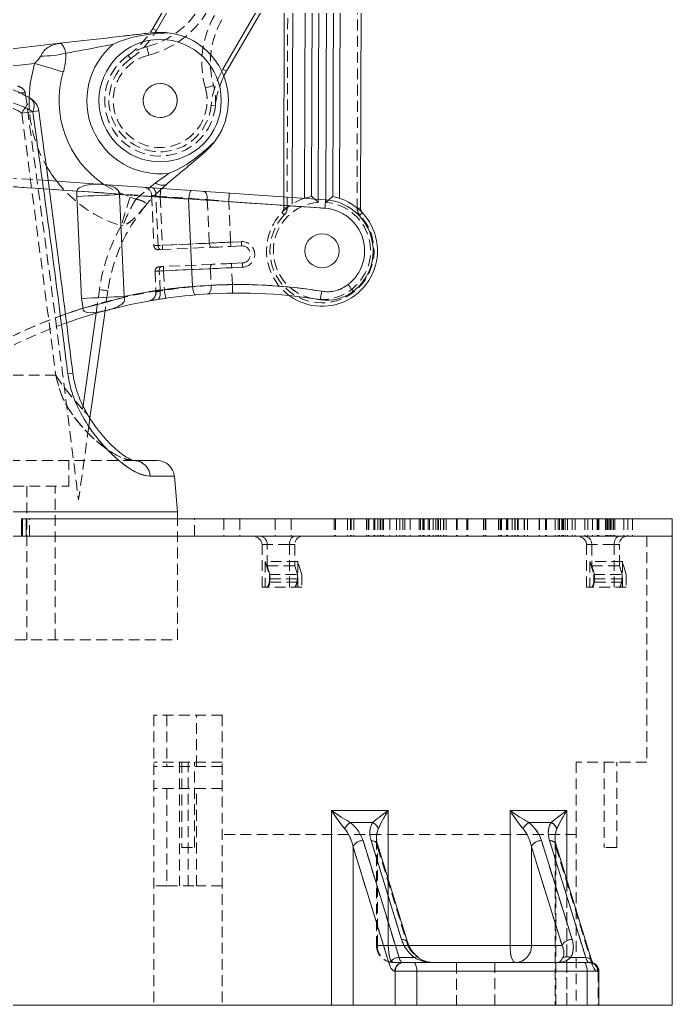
# Model space of a CAD drawing. Header units: millimetres. Extents: x 0 to 1189, y 0 to 841.
# Drawn here: x 657.6 to 734.1, y 312.4 to 427.9 of the extents above; entities that cross this region are included whole.
import ezdxf

# ---------------------------------------------------------------- set-up
doc = ezdxf.new("R2010")
doc.units = ezdxf.units.MM
doc.linetypes.add('HIDDEN', pattern=[1.905, 1.27, -0.635])

msp = doc.modelspace()

# ---------------------------------------------------------------- linework, layer by layer
at = {"color": 7, "linetype": 'Continuous', "lineweight": 15}
for p, q in [((688.6, 407.12), (688.94, 530.79)), ((697.94, 530.77), (697.6, 405.81)), ((691.05, 406.97), (691.38, 529.64)), ((695.48, 529.63), (695.15, 406.96)), ((691.85, 407.18), (692.14, 512.54)), ((694.64, 512.53), (694.35, 407.18)), ((673.24, 426.87), (682.84, 443.39)), ((683.27, 443.14), (673.67, 426.61)), ((681.46, 422.09), (688.68, 434.52)), ((688.67, 433.52), (681.89, 421.84)), ((673.05, 426.55), (673.24, 426.87)), ((673.67, 426.61), (673.24, 426.87)), ((646.08, 423.27), (662.34, 425.12)), ((681.33, 421.87), (681.46, 422.09)), ((681.89, 421.84), (681.46, 422.09)), ((660.97, 409.03), (667.35, 408.59)), ((673.57, 408.78), (675.13, 409.88)), ((667.35, 408.59), (677.79, 407.87)), ((674.93, 408.66), (674.34, 408.11)), ((677.79, 407.87), (693.5, 406.79)), ((664.9, 395.22), (664.35, 407.17)), ((669.35, 407.4), (669.89, 395.45)), ((677.45, 406.84), (669.35, 407.4)), ((677.45, 406.84), (677.92, 396.63)), ((693.43, 405.79), (677.46, 406.89)), ((691.05, 406.97), (691.85, 407.18)), ((677.92, 396.63), (677.92, 396.61)), ((665.07, 394.07), (664.9, 395.22)), ((667.65, 393.78), (665.88, 381.18)), ((671.08, 376.22), (673.78, 376.22)), ((676.14, 370.22), (675.78, 374.39)), ((647.94, 370.22), (676.14, 370.22)), ((676.14, 369.38), (676.14, 370.22)), ((657.86, 369.38), (657.86, 367.38)), ((657.86, 369.38), (657.96, 369.38)), ((657.96, 369.38), (657.96, 367.38)), ((658.4, 369.38), (657.96, 369.38)), ((658.4, 367.38), (658.4, 369.38)), ((658.4, 369.38), (734.14, 369.38)), ((734.14, 369.38), (734.14, 367.38)), ((734.14, 367.38), (649.74, 367.38)), ((658.4, 367.38), (734.14, 367.38)), ((734.14, 367.38), (734.14, 312.38)), ((694.2, 335.21), (700.85, 335.21)), ((694.2, 312.38), (694.2, 335.21)), ((715.12, 335.21), (721.78, 335.21)), ((715.12, 319.38), (715.12, 335.21)), ((699.02, 333.8), (696.4, 333.8)), ((719.94, 333.8), (717.32, 333.8)), ((697.89, 331.68), (702.12, 317.97)), ((702.42, 320.09), (698.84, 331.68)), ((718.81, 331.68), (722.39, 320.09)), ((724, 317.97), (719.76, 331.68)), ((696.72, 330.97), (696.72, 312.38)), ((700.95, 317.26), (696.72, 330.97)), ((703.16, 319.68), (699.58, 331.26)), ((699.58, 331.26), (699.58, 331.25)), ((721.22, 319.38), (717.64, 330.97)), ((717.64, 330.97), (717.64, 319.38)), ((724.73, 317.56), (720.5, 331.26)), ((715.12, 319.38), (717.64, 319.38)), ((717.64, 319.38), (721.22, 319.38)), ((702.12, 317.97), (703.91, 317.97)), ((722.21, 317.97), (724, 317.97)), ((702.56, 317.38), (702.61, 317.38)), ((702.61, 317.38), (703.87, 317.38)), ((703.87, 317.38), (723.85, 317.38)), ((723.85, 317.38), (724.54, 317.38)), ((701.66, 316.38), (701.61, 316.38)), ((704.18, 316.38), (701.66, 316.38)), ((701.66, 312.38), (701.66, 316.38)), ((704.18, 316.38), (704.18, 312.38)), ((724.15, 316.38), (704.18, 316.38)), ((724.15, 312.38), (724.15, 316.38)), ((725.54, 312.38), (725.54, 316.38)), ((694.2, 312.38), (649.74, 312.38)), ((696.72, 312.38), (694.2, 312.38)), ((701.66, 312.38), (696.72, 312.38)), ((704.18, 312.38), (701.66, 312.38)), ((724.15, 312.38), (704.18, 312.38)), ((725.54, 312.38), (724.15, 312.38)), ((734.14, 312.38), (725.54, 312.38))]:
    msp.add_line(p, q, dxfattribs=at)
at = {"color": 7, "linetype": 'HIDDEN', "lineweight": 0}
for p, q in [((689, 405.83), (689.34, 530.79)), ((697.54, 530.77), (697.2, 405.81)), ((670.65, 423.31), (670.36, 423.72)), ((647.97, 419.31), (658.3, 419.31)), ((680.08, 417.83), (680.58, 417.78)), ((657.9, 416.95), (661.89, 386.22)), ((637, 410.69), (660.97, 409.03)), ((645.5, 409.1), (693.43, 405.79)), ((661.1, 408.02), (646.64, 409.02)), ((671.26, 406.85), (672.89, 408.21)), ((670.59, 407.11), (671.26, 406.85)), ((673.11, 407.31), (673.38, 401.41)), ((673.61, 407.22), (679.64, 406.8)), ((673.87, 401.43), (673.61, 407.22)), ((674.12, 407.12), (674.37, 401.45)), ((693.43, 405.79), (674.12, 407.12)), ((679.64, 406.8), (679.87, 401.7)), ((688.6, 405.83), (688.6, 407.12)), ((689.6, 407.06), (689.6, 406.29)), ((692.65, 406.84), (692.65, 406.48)), ((693.55, 406.48), (693.55, 406.78)), ((682.15, 406.57), (693.43, 405.79)), ((682.37, 401.82), (682.15, 406.57)), ((689, 405.83), (688.6, 405.83)), ((697.6, 405.81), (697.2, 405.81)), ((688.67, 405.01), (688.38, 405.28)), ((697.81, 405.26), (697.52, 404.98)), ((669.76, 403.8), (669.54, 403.73)), ((679.87, 401.7), (673.87, 401.43)), ((674.15, 400.94), (680.14, 401.22)), ((674.37, 401.45), (683.63, 401.87)), ((683.63, 401.87), (682.37, 401.82)), ((682.39, 401.32), (683.66, 401.37)), ((674.01, 398.43), (680, 398.71)), ((680.23, 399.22), (674.24, 398.95)), ((683.77, 398.88), (674.51, 398.46)), ((680, 398.71), (680.09, 396.76)), ((683.75, 399.38), (682.48, 399.32)), ((682.5, 398.82), (683.77, 398.88)), ((682.59, 396.85), (682.5, 398.82)), ((673.51, 398.41), (673.62, 395.96)), ((674.12, 396.1), (674.01, 398.43)), ((674.51, 398.46), (674.61, 396.23)), ((666.6, 393.49), (666.99, 396.26)), ((667.98, 396.12), (667.65, 393.78)), ((672.84, 394.93), (672.82, 394.93)), ((661.89, 386.22), (646.64, 386.22)), ((665.02, 382.23), (665.07, 382.62)), ((665.88, 381.18), (665.86, 381)), ((601.2, 376.22), (671.08, 376.22)), ((663.39, 373.22), (663.39, 376.22)), ((671.06, 376.22), (671.06, 376.22)), ((671.06, 376.22), (671.07, 376.22)), ((672.93, 374.39), (675.78, 374.39)), ((656.89, 373.22), (663.39, 373.22)), ((658.49, 373.22), (658.49, 355.22)), ((661.79, 355.22), (661.79, 373.22)), ((657.96, 367.38), (657.96, 369.38)), ((658.79, 367.38), (658.79, 369.38)), ((676.14, 355.22), (676.14, 369.38)), ((678.14, 367.38), (678.14, 369.38)), ((681.58, 369.38), (681.58, 367.38)), ((683.47, 369.38), (683.47, 367.38)), ((687.58, 369.38), (687.58, 367.38)), ((689.47, 369.38), (689.47, 367.38)), ((694.52, 369.38), (694.52, 367.38)), ((694.67, 369.38), (694.67, 367.38)), ((696.07, 369.38), (696.07, 367.38)), ((696.44, 369.38), (696.44, 367.38)), ((696.49, 369.38), (696.49, 367.38)), ((696.51, 369.38), (696.51, 367.38)), ((696.8, 369.38), (696.8, 367.38)), ((698.28, 369.38), (698.28, 367.38)), ((698.3, 369.38), (698.3, 367.38)), ((698.49, 369.38), (698.49, 367.38)), ((698.57, 369.38), (698.57, 367.38)), ((699.16, 369.38), (699.16, 367.38)), ((699.26, 369.38), (699.26, 367.38)), ((699.63, 369.38), (699.63, 367.38)), ((699.9, 369.38), (699.9, 367.38)), ((699.98, 369.38), (699.98, 367.38)), ((700.22, 369.38), (700.22, 367.38)), ((700.3, 369.38), (700.3, 367.38)), ((701.05, 369.38), (701.05, 367.38)), ((701.83, 369.38), (701.83, 367.38)), ((702.2, 369.38), (702.2, 367.38)), ((702.56, 369.38), (702.56, 367.38)), ((702.78, 369.38), (702.78, 367.38)), ((703.41, 369.38), (703.41, 367.38)), ((704.49, 369.38), (704.49, 367.38)), ((704.62, 369.38), (704.62, 367.38)), ((704.91, 369.38), (704.91, 367.38)), ((704.95, 369.38), (704.95, 367.38)), ((704.96, 369.38), (704.96, 367.38)), ((705.04, 369.38), (705.04, 367.38)), ((705.54, 369.38), (705.54, 367.38)), ((705.68, 369.38), (705.68, 367.38)), ((706.13, 369.38), (706.13, 367.38)), ((706.42, 369.38), (706.42, 367.38)), ((706.66, 369.38), (706.66, 367.38)), ((706.72, 369.38), (706.72, 367.38)), ((706.97, 369.38), (706.97, 367.38)), ((707.31, 369.38), (707.31, 367.38)), ((707.35, 369.38), (707.35, 367.38)), ((707.62, 369.38), (707.62, 367.38)), ((707.62, 369.38), (707.62, 367.38)), ((708.85, 369.38), (708.85, 367.38)), ((708.93, 369.38), (708.93, 367.38)), ((708.94, 369.38), (708.94, 367.38)), ((710.07, 369.38), (710.07, 367.38)), ((710.1, 369.38), (710.1, 367.38)), ((710.19, 369.38), (710.19, 367.38)), ((712.03, 369.38), (712.03, 367.38)), ((712.21, 369.38), (712.21, 367.38)), ((712.3, 369.38), (712.3, 367.38)), ((713.77, 369.38), (713.77, 367.38)), ((713.96, 369.38), (713.96, 367.38)), ((714, 369.38), (714, 367.38)), ((714.12, 369.38), (714.12, 367.38)), ((714.69, 369.38), (714.69, 367.38)), ((714.75, 369.38), (714.75, 367.38)), ((714.85, 369.38), (714.85, 367.38)), ((715.36, 369.38), (715.36, 367.38)), ((715.38, 369.38), (715.38, 367.38)), ((715.7, 369.38), (715.7, 367.38)), ((715.71, 369.38), (715.71, 367.38)), ((716, 369.38), (716, 367.38)), ((716.07, 369.38), (716.07, 367.38)), ((716.76, 369.38), (716.76, 367.38)), ((716.8, 369.38), (716.8, 367.38)), ((717.16, 369.38), (717.16, 367.38)), ((717.17, 369.38), (717.17, 367.38)), ((718.55, 369.38), (718.55, 367.38)), ((718.59, 369.38), (718.59, 367.38)), ((719.28, 369.38), (719.28, 367.38)), ((719.39, 369.38), (719.39, 367.38)), ((720.41, 369.38), (720.41, 367.38)), ((720.75, 369.38), (720.75, 367.38)), ((720.94, 369.38), (720.94, 367.38)), ((721.21, 369.38), (721.21, 367.38)), ((721.3, 369.38), (721.3, 367.38)), ((721.4, 369.38), (721.4, 367.38)), ((721.6, 369.38), (721.6, 367.38)), ((721.86, 369.38), (721.86, 367.38)), ((722.42, 369.38), (722.42, 367.38)), ((722.77, 369.38), (722.77, 367.38)), ((723.88, 369.38), (723.88, 367.38)), ((724.24, 369.38), (724.24, 367.38)), ((724.8, 369.38), (724.8, 367.38)), ((725.35, 369.38), (725.35, 367.38)), ((725.44, 369.38), (725.44, 367.38)), ((725.46, 369.38), (725.46, 367.38)), ((725.53, 369.38), (725.53, 367.38)), ((726.33, 369.38), (726.33, 367.38)), ((726.45, 369.38), (726.45, 367.38)), ((726.55, 369.38), (726.55, 367.38)), ((726.72, 369.38), (726.72, 367.38)), ((726.75, 369.38), (726.75, 367.38)), ((726.91, 369.38), (726.91, 367.38)), ((727.04, 369.38), (727.04, 367.38)), ((727.04, 369.38), (727.04, 367.38)), ((727.27, 369.38), (727.27, 367.38)), ((727.27, 369.38), (727.27, 367.38)), ((727.39, 369.38), (727.39, 367.38)), ((728.45, 369.38), (728.45, 367.38)), ((728.93, 369.38), (728.93, 367.38)), ((729.48, 369.38), (729.48, 367.38)), ((731.14, 367.38), (731.14, 340.88)), ((686.05, 361.38), (686.05, 366.38)), ((686.67, 366.38), (686.05, 366.38)), ((686.05, 366.38), (689.28, 366.38)), ((686.67, 363.88), (686.67, 366.38)), ((689.28, 366.38), (689.9, 366.38)), ((689.28, 361.38), (689.28, 366.38)), ((689.9, 366.38), (689.9, 363.88)), ((724.09, 361.38), (724.09, 366.38)), ((724.71, 366.38), (724.09, 366.38)), ((724.09, 366.38), (727.32, 366.38)), ((724.71, 366.38), (724.71, 363.88)), ((727.32, 366.38), (727.94, 366.38)), ((727.32, 361.38), (727.32, 366.38)), ((727.94, 363.88), (727.94, 366.38)), ((686.44, 364.38), (686.44, 361.38)), ((686.44, 364.38), (686.91, 362.88)), ((690.25, 364.38), (686.44, 364.38)), ((686.67, 363.88), (686.97, 362.88)), ((686.67, 363.88), (689.9, 363.88)), ((689.9, 363.88), (690.21, 362.88)), ((690.71, 362.88), (690.25, 364.38)), ((690.25, 364.38), (690.25, 361.38)), ((724.48, 364.38), (724.48, 361.38)), ((724.48, 364.38), (724.95, 362.88)), ((728.29, 364.38), (724.48, 364.38)), ((724.71, 363.88), (725.02, 362.88)), ((724.71, 363.88), (727.94, 363.88)), ((728.25, 362.88), (727.94, 363.88)), ((728.75, 362.88), (728.29, 364.38)), ((728.29, 364.38), (728.29, 361.38)), ((686.91, 362.88), (686.91, 361.38)), ((686.91, 362.88), (690.71, 362.88)), ((686.97, 361.96), (686.97, 362.88)), ((690.21, 362.88), (690.21, 361.96)), ((690.71, 362.88), (690.71, 361.38)), ((724.95, 362.88), (724.95, 361.38)), ((724.95, 362.88), (728.75, 362.88)), ((725.02, 361.96), (725.02, 362.88)), ((728.25, 362.88), (728.25, 361.96)), ((728.75, 362.88), (728.75, 361.38)), ((686.67, 361.38), (686.97, 361.96)), ((686.8, 361.38), (686.97, 362.38)), ((686.97, 362.38), (690.21, 362.38)), ((690.21, 361.96), (686.97, 361.96)), ((690.21, 361.96), (689.9, 361.38)), ((690.03, 361.38), (690.21, 362.38)), ((725.02, 361.96), (724.71, 361.38)), ((725.02, 362.38), (724.84, 361.38)), ((725.02, 362.38), (728.25, 362.38)), ((728.25, 361.96), (725.02, 361.96)), ((728.25, 361.96), (727.94, 361.38)), ((728.07, 361.38), (728.25, 362.38)), ((686.05, 361.38), (686.44, 361.38)), ((686.91, 361.38), (686.44, 361.38)), ((690.71, 361.38), (686.91, 361.38)), ((724.48, 361.38), (724.09, 361.38)), ((724.95, 361.38), (724.48, 361.38)), ((728.75, 361.38), (724.95, 361.38)), ((636.14, 355.22), (676.14, 355.22)), ((673.39, 346.38), (673.39, 312.38)), ((681.39, 346.38), (673.39, 346.38)), ((674.89, 346.38), (674.89, 340.38)), ((678.39, 340.38), (678.39, 346.38)), ((681.39, 346.38), (681.39, 312.38)), ((681.39, 340.88), (673.39, 340.88)), ((676.39, 340.88), (676.39, 326.38)), ((676.64, 340.88), (676.64, 330.88)), ((677.39, 326.38), (677.39, 340.88)), ((678.14, 330.88), (678.14, 340.88)), ((722.89, 340.88), (722.89, 312.38)), ((731.14, 340.88), (722.89, 340.88)), ((726.14, 340.88), (726.14, 330.88)), ((727.64, 330.88), (727.64, 340.88)), ((681.39, 340.38), (673.39, 340.38)), ((681.39, 337.78), (673.39, 337.78)), ((674.89, 337.78), (674.89, 326.38)), ((678.39, 326.38), (678.39, 337.78)), ((700.85, 335.21), (694.2, 335.21)), ((694.2, 335.21), (694.2, 312.38)), ((700.85, 319.38), (700.85, 335.21)), ((721.78, 335.21), (715.12, 335.21)), ((715.12, 335.21), (715.12, 319.38)), ((721.78, 312.38), (721.78, 335.21)), ((696.4, 333.8), (699.02, 333.8)), ((717.32, 333.8), (719.94, 333.8)), ((722.89, 332.38), (681.39, 332.38)), ((702.12, 317.97), (697.89, 331.68)), ((698.84, 331.68), (702.42, 320.09)), ((699.47, 331.9), (699.47, 319.38)), ((722.39, 320.09), (718.81, 331.68)), ((719.76, 331.68), (724, 317.97)), ((720.4, 331.9), (720.4, 312.38)), ((676.64, 330.88), (678.14, 330.88)), ((696.72, 312.38), (696.72, 330.97)), ((696.72, 330.97), (700.95, 317.26)), ((699.57, 330.97), (703.15, 319.38)), ((699.57, 319.38), (699.57, 330.97)), ((717.64, 319.38), (717.64, 330.97)), ((717.64, 330.97), (721.22, 319.38)), ((720.49, 330.97), (724.73, 317.26)), ((720.49, 312.38), (720.49, 330.97)), ((720.5, 331.26), (720.5, 331.25)), ((727.64, 330.88), (726.14, 330.88)), ((700.85, 327.12), (700.85, 319.38)), ((721.78, 327.12), (721.78, 312.38)), ((674.89, 326.38), (673.39, 326.38)), ((674.89, 326.38), (678.39, 326.38)), ((681.39, 326.38), (678.39, 326.38)), ((700.85, 319.38), (699.47, 319.38)), ((700.85, 319.38), (699.48, 319.38)), ((703.15, 319.38), (699.57, 319.38)), ((715.12, 319.38), (700.85, 319.38)), ((700.85, 319.38), (703.29, 319.38)), ((717.64, 319.38), (715.12, 319.38)), ((721.22, 319.38), (717.64, 319.38)), ((703.91, 317.97), (702.12, 317.97)), ((724, 317.97), (722.21, 317.97)), ((701.47, 317.38), (702.56, 317.38)), ((708.83, 317.38), (708.83, 312.38)), ((713.33, 312.38), (713.33, 317.38)), ((701.61, 316.38), (701.66, 316.38)), ((701.66, 316.38), (704.18, 316.38)), ((701.66, 316.38), (701.66, 312.38)), ((704.18, 316.38), (724.15, 316.38)), ((704.18, 312.38), (704.18, 316.38)), ((724.15, 316.38), (725.53, 316.38)), ((724.15, 316.38), (724.15, 312.38)), ((725.39, 316.38), (725.44, 316.38)), ((725.44, 316.38), (725.44, 312.38)), ((725.44, 316.38), (725.54, 316.38))]:
    msp.add_line(p, q, dxfattribs=at)
at = {"color": 8, "linetype": 'Continuous', "lineweight": 15}
for p, q in [((689.94, 530.33), (689.6, 407.06)), ((692.94, 512.54), (692.65, 406.84)), ((693.55, 406.78), (693.84, 512.53)), ((659.37, 422.77), (646.51, 421.3)), ((664.36, 407.8), (661.1, 408.02)), ((672.89, 408.21), (673.57, 408.78)), ((691.88, 395.23), (692.59, 395.12)), ((665.07, 382.62), (666.6, 393.49)), ((675.78, 374.39), (672.93, 374.39)), ((700.85, 335.21), (700.85, 327.12)), ((721.78, 335.21), (721.78, 327.12)), ((703.29, 319.38), (715.12, 319.38)), ((725.54, 316.38), (724.15, 316.38))]:
    msp.add_line(p, q, dxfattribs=at)
at = {"color": 7, "linetype": 'HIDDEN', "lineweight": 0, "flags": 128}
for points in [[(672.78, 423.75), (672.73, 423.94), (672.69, 424.12), (672.64, 424.29), (672.61, 424.43), (672.58, 424.55), (672.55, 424.64), (672.54, 424.7), (672.54, 424.72)], [(679.41, 419.9), (679.6, 419.95), (679.78, 420), (679.94, 420.05), (680.09, 420.09), (680.21, 420.12), (680.3, 420.14), (680.35, 420.16), (680.37, 420.17)], [(657.9, 416.95), (658.11, 417.28), (658.32, 417.59), (658.5, 417.88), (658.67, 418.14), (658.8, 418.35), (658.9, 418.5), (658.96, 418.6), (658.98, 418.63)], [(657.9, 416.95), (658.5, 417.03), (659.04, 417.1), (659.47, 417.16), (659.76, 417.2), (659.88, 417.22), (659.88, 417.22)], [(667.52, 408.58), (668.7, 407.88), (670.59, 407.11)], [(673.61, 407.22), (673.61, 407.4), (673.59, 407.58), (673.56, 407.75), (673.5, 407.89), (673.44, 408.02), (673.36, 408.11), (673.27, 408.17), (673.18, 408.19)], [(674.19, 408.12), (674.19, 408.1), (674.18, 408.05), (674.17, 407.95), (674.17, 407.83), (674.16, 407.68), (674.14, 407.51), (674.13, 407.32), (674.12, 407.12)], [(679.64, 406.8), (679.64, 406.99), (679.62, 407.17), (679.58, 407.33), (679.53, 407.48), (679.46, 407.6), (679.39, 407.69), (679.3, 407.75), (679.21, 407.77)], [(670.59, 407.11), (670.49, 406.76), (670.37, 406.39), (670.24, 405.98), (670.11, 405.56), (669.97, 405.12), (669.83, 404.67), (669.69, 404.2), (669.54, 403.73)], [(674.12, 407.12), (673.94, 407.16), (673.77, 407.19), (673.61, 407.22), (673.47, 407.24), (673.34, 407.26), (673.24, 407.28), (673.17, 407.3), (673.12, 407.3), (673.11, 407.31), (673.12, 407.3), (673.17, 407.3), (673.24, 407.28), (673.34, 407.26), (673.47, 407.24), (673.61, 407.22)], [(679.64, 406.8), (680.43, 406.73), (681.28, 406.65), (682.15, 406.57)], [(682.15, 406.57), (682.16, 406.76), (682.18, 406.95), (682.19, 407.12), (682.2, 407.27), (682.21, 407.4), (682.21, 407.49), (682.22, 407.55), (682.22, 407.57)], [(693.43, 405.79), (693.44, 405.98), (693.45, 406.17), (693.47, 406.34), (693.48, 406.49), (693.49, 406.62), (693.49, 406.71), (693.5, 406.77), (693.5, 406.79)], [(693.5, 406.79), (693.5, 406.77), (693.49, 406.71), (693.49, 406.62), (693.48, 406.49), (693.47, 406.34), (693.45, 406.17), (693.44, 405.98), (693.43, 405.79)], [(693.5, 406.79), (693.5, 406.77), (693.49, 406.71), (693.49, 406.62), (693.48, 406.49), (693.47, 406.34), (693.45, 406.17), (693.44, 405.98), (693.43, 405.79)], [(688.97, 405.83), (688.89, 405.83), (688.81, 405.83), (688.75, 405.83), (688.69, 405.83), (688.65, 405.83), (688.62, 405.83), (688.6, 405.83), (688.6, 405.83)], [(673.87, 401.43), (673.62, 401.42), (673.45, 401.41), (673.38, 401.41), (673.41, 401.41), (673.54, 401.42), (673.77, 401.43), (674.05, 401.44), (674.37, 401.45)], [(674.15, 400.94), (674.1, 400.95), (674.05, 400.98), (674, 401.02), (673.96, 401.08), (673.93, 401.16), (673.9, 401.24), (673.88, 401.33), (673.87, 401.43)], [(673.9, 400.93), (673.9, 400.93), (673.94, 400.93), (674.02, 400.94), (674.15, 400.94)], [(674.4, 400.95), (674.4, 400.96), (674.4, 400.99), (674.39, 401.04), (674.39, 401.1), (674.39, 401.18), (674.38, 401.26), (674.38, 401.36), (674.37, 401.45)], [(682.37, 401.82), (682.04, 401.8), (681.71, 401.79), (681.39, 401.77), (681.07, 401.76), (680.76, 401.74), (680.45, 401.73), (680.16, 401.72), (679.87, 401.7)], [(680.14, 401.22), (680.09, 401.22), (680.04, 401.25), (680, 401.29), (679.96, 401.35), (679.92, 401.43), (679.9, 401.51), (679.88, 401.61), (679.87, 401.7)], [(680.14, 401.22), (680.4, 401.23), (680.67, 401.24), (680.94, 401.25), (681.23, 401.26), (681.51, 401.28), (681.8, 401.29), (682.09, 401.3), (682.39, 401.32)], [(682.39, 401.32), (682.39, 401.33), (682.39, 401.36), (682.39, 401.4), (682.38, 401.46), (682.38, 401.54), (682.37, 401.63), (682.37, 401.72), (682.37, 401.82)], [(683.66, 401.37), (683.66, 401.38), (683.65, 401.41), (683.65, 401.46), (683.65, 401.52), (683.65, 401.6), (683.64, 401.68), (683.64, 401.78), (683.63, 401.87)], [(683.66, 401.37), (683.66, 401.38), (683.65, 401.41), (683.65, 401.46), (683.65, 401.52), (683.65, 401.6), (683.64, 401.68), (683.64, 401.78), (683.63, 401.87)], [(674.24, 398.95), (674.11, 398.94), (674.03, 398.94), (673.99, 398.93), (673.99, 398.93)], [(674.01, 398.43), (674.01, 398.53), (674.02, 398.63), (674.04, 398.71), (674.07, 398.79), (674.1, 398.86), (674.14, 398.9), (674.19, 398.93), (674.24, 398.95)], [(674.51, 398.46), (674.51, 398.55), (674.5, 398.65), (674.5, 398.73), (674.49, 398.81), (674.49, 398.87), (674.49, 398.92), (674.49, 398.95), (674.49, 398.96)], [(680, 398.71), (680.01, 398.8), (680.01, 398.9), (680.03, 398.99), (680.06, 399.06), (680.1, 399.13), (680.14, 399.17), (680.18, 399.21), (680.23, 399.22)], [(680, 398.71), (680.29, 398.72), (680.59, 398.73), (680.9, 398.75), (681.21, 398.76), (681.53, 398.78), (681.85, 398.79), (682.18, 398.8), (682.5, 398.82)], [(682.48, 399.32), (682.19, 399.31), (681.89, 399.29), (681.6, 399.28), (681.32, 399.27), (681.03, 399.25), (680.76, 399.24), (680.49, 399.23), (680.23, 399.22)], [(682.5, 398.82), (682.5, 398.92), (682.49, 399.01), (682.49, 399.1), (682.49, 399.17), (682.48, 399.23), (682.48, 399.28), (682.48, 399.31), (682.48, 399.32)], [(683.77, 398.88), (683.76, 398.97), (683.76, 399.07), (683.76, 399.15), (683.75, 399.23), (683.75, 399.29), (683.75, 399.34), (683.75, 399.37), (683.75, 399.38)], [(683.77, 398.88), (683.76, 398.97), (683.76, 399.07), (683.76, 399.15), (683.75, 399.23), (683.75, 399.29), (683.75, 399.34), (683.75, 399.37), (683.75, 399.38)], [(674.51, 398.46), (674.19, 398.44), (673.9, 398.43), (673.68, 398.42), (673.55, 398.41), (673.51, 398.41), (673.59, 398.42), (673.76, 398.42), (674.01, 398.43)], [(667.98, 396.12), (667.96, 396.12), (667.91, 396.13), (667.82, 396.14), (667.69, 396.16), (667.54, 396.18), (667.37, 396.2), (667.19, 396.23), (666.99, 396.26)], [(674.75, 395.24), (674.75, 395.26), (674.74, 395.32), (674.73, 395.41), (674.71, 395.53), (674.69, 395.68), (674.67, 395.85), (674.64, 396.04), (674.61, 396.23)], [(679.65, 395.74), (679.75, 395.76), (679.84, 395.83), (679.92, 395.92), (679.99, 396.05), (680.04, 396.2), (680.08, 396.38), (680.09, 396.57), (680.09, 396.76)], [(682.59, 396.85), (682.59, 396.65), (682.6, 396.46), (682.6, 396.29), (682.6, 396.14), (682.6, 396.01), (682.6, 395.92), (682.6, 395.86), (682.6, 395.85)], [(696.14, 396.84), (696.26, 396.69), (696.37, 396.54), (696.48, 396.4), (696.57, 396.28), (696.65, 396.19), (696.7, 396.11), (696.74, 396.07), (696.75, 396.05)], [(696.75, 396.05), (696.74, 396.07), (696.7, 396.11), (696.65, 396.19), (696.57, 396.28), (696.48, 396.4), (696.37, 396.54), (696.26, 396.69), (696.14, 396.84)], [(696.75, 396.05), (696.74, 396.07), (696.7, 396.11), (696.65, 396.19), (696.57, 396.28), (696.48, 396.4), (696.37, 396.54), (696.26, 396.69), (696.14, 396.84)], [(673.78, 395.09), (673.86, 395.12), (673.95, 395.19), (674.01, 395.29), (674.07, 395.42), (674.11, 395.57), (674.13, 395.73), (674.13, 395.92), (674.12, 396.1)], [(693.05, 396.06), (693.02, 395.87), (692.99, 395.68), (692.96, 395.51), (692.94, 395.36), (692.92, 395.24), (692.91, 395.15), (692.9, 395.09), (692.89, 395.07)], [(692.89, 395.07), (692.9, 395.09), (692.91, 395.15), (692.92, 395.24), (692.94, 395.36), (692.96, 395.51), (692.99, 395.68), (693.02, 395.87), (693.05, 396.06)], [(692.89, 395.07), (692.9, 395.09), (692.91, 395.15), (692.92, 395.24), (692.94, 395.36), (692.96, 395.51), (692.99, 395.68), (693.02, 395.87), (693.05, 396.06)], [(665.75, 380.2), (665.16, 376), (664.54, 371.61)], [(699.57, 330.97), (699.6, 331.11), (699.58, 331.24), (699.53, 331.36), (699.45, 331.47), (699.33, 331.56), (699.19, 331.62), (699.02, 331.66), (698.84, 331.68)], [(703.15, 319.38), (703.18, 319.52), (703.16, 319.65), (703.11, 319.78), (703.03, 319.88), (702.91, 319.97), (702.77, 320.04), (702.6, 320.08), (702.42, 320.09)], [(700.85, 319.38), (700.87, 318.99), (700.9, 318.62), (700.96, 318.27), (701.04, 317.97), (701.13, 317.72), (701.24, 317.54), (701.35, 317.42), (701.47, 317.38)], [(701.47, 317.38), (701.35, 317.42), (701.24, 317.54), (701.13, 317.72), (701.04, 317.97), (700.96, 318.27), (700.9, 318.62), (700.87, 318.99), (700.85, 319.38)], [(715.74, 317.38), (715.62, 317.42), (715.5, 317.54), (715.4, 317.72), (715.3, 317.97), (715.22, 318.27), (715.17, 318.62), (715.13, 318.99), (715.12, 319.38)], [(702.56, 317.38), (702.5, 317.39), (702.44, 317.42), (702.38, 317.47), (702.32, 317.54), (702.27, 317.62), (702.22, 317.72), (702.17, 317.84), (702.12, 317.97)], [(704.36, 317.97), (704.34, 318.02), (704.31, 318.05), (704.26, 318.07), (704.21, 318.08), (704.14, 318.07), (704.07, 318.05), (703.99, 318.02), (703.91, 317.97)], [(724, 317.97), (724.18, 317.96), (724.34, 317.91), (724.49, 317.85), (724.61, 317.76), (724.69, 317.65), (724.74, 317.53), (724.75, 317.4), (724.73, 317.26)], [(724, 317.97), (724.04, 317.84), (724.09, 317.72), (724.14, 317.62), (724.2, 317.54), (724.25, 317.47), (724.31, 317.42), (724.37, 317.39), (724.43, 317.38)], [(700.95, 317.26), (701.02, 317.06), (701.09, 316.89), (701.17, 316.74), (701.25, 316.61), (701.34, 316.51), (701.43, 316.44), (701.52, 316.4), (701.61, 316.38)], [(703.87, 317.38), (703.93, 317.36), (703.99, 317.31), (704.04, 317.21), (704.09, 317.09), (704.13, 316.94), (704.16, 316.77), (704.18, 316.58), (704.18, 316.38)], [(723.85, 317.38), (723.91, 317.36), (723.96, 317.31), (724.02, 317.21), (724.06, 317.09), (724.1, 316.94), (724.13, 316.77), (724.15, 316.58), (724.15, 316.38)], [(724.73, 317.26), (724.8, 317.06), (724.87, 316.89), (724.95, 316.74), (725.03, 316.61), (725.12, 316.51), (725.2, 316.44), (725.29, 316.4), (725.39, 316.38)], [(725.39, 316.38), (725.29, 316.4), (725.2, 316.44), (725.12, 316.51), (725.03, 316.61), (724.95, 316.74), (724.87, 316.89), (724.8, 317.06), (724.73, 317.26)]]:
    msp.add_lwpolyline(points, dxfattribs=at)
at = {"color": 8, "linetype": 'Continuous', "lineweight": 15, "flags": 128}
for points in [[(658.74, 418.69), (658.87, 420.43), (659.37, 422.77)], [(659.88, 417.22), (659.82, 417.21), (659.58, 417.18), (659.18, 417.12)], [(662.97, 393.37), (663.98, 393.72), (665.07, 394.07)], [(663.29, 386.39), (663.64, 386.44), (663.84, 386.46), (663.88, 386.47)]]:
    msp.add_lwpolyline(points, dxfattribs=at)
at = {"color": 7, "linetype": 'Continuous', "lineweight": 15, "flags": 128}
for points in [[(662.76, 421.77), (662.41, 421.87), (662.04, 421.98), (661.63, 422.1), (661.21, 422.23), (660.76, 422.36), (660.31, 422.49), (659.84, 422.63), (659.37, 422.77)], [(681.89, 421.84), (681.63, 421.37), (681.58, 421.27)], [(669.33, 407.45), (668.75, 407.49), (668.16, 407.54), (667.55, 407.58), (666.93, 407.62), (666.3, 407.66), (665.66, 407.71), (665.01, 407.75), (664.36, 407.8)], [(669.35, 407.4), (668.77, 407.37), (668.18, 407.34), (667.57, 407.31), (666.94, 407.29), (666.3, 407.26), (665.66, 407.23), (665.01, 407.2), (664.35, 407.17)], [(693.5, 406.79), (693.5, 406.77), (693.49, 406.71), (693.49, 406.62), (693.48, 406.49), (693.47, 406.34), (693.45, 406.17), (693.44, 405.98), (693.43, 405.79)], [(696.75, 396.05), (696.74, 396.07), (696.7, 396.11), (696.65, 396.19), (696.57, 396.28), (696.48, 396.4), (696.37, 396.54), (696.26, 396.69), (696.14, 396.84)], [(669.89, 395.45), (669.31, 395.42), (668.72, 395.4), (668.11, 395.37), (667.48, 395.34), (666.84, 395.31), (666.2, 395.28), (665.55, 395.25), (664.9, 395.22)], [(669.86, 395.33), (669.3, 395.19), (668.73, 395.04), (668.15, 394.88), (667.55, 394.72), (666.94, 394.56), (666.32, 394.4), (665.7, 394.23), (665.07, 394.07)], [(692.89, 395.07), (692.9, 395.09), (692.91, 395.15), (692.92, 395.24), (692.94, 395.36), (692.96, 395.51), (692.99, 395.68), (693.02, 395.87), (693.05, 396.06)], [(715.12, 319.38), (715.13, 318.99), (715.17, 318.62), (715.22, 318.27), (715.3, 317.97), (715.4, 317.72), (715.5, 317.54), (715.62, 317.42), (715.74, 317.38)], [(702.12, 317.97), (702.17, 317.84), (702.22, 317.72), (702.27, 317.62), (702.32, 317.54), (702.38, 317.47), (702.44, 317.42), (702.5, 317.39), (702.56, 317.38)], [(703.91, 317.97), (703.99, 318.02), (704.07, 318.05), (704.14, 318.07), (704.21, 318.08), (704.26, 318.07), (704.31, 318.05), (704.34, 318.02), (704.36, 317.97)], [(724.43, 317.38), (724.37, 317.39), (724.31, 317.42), (724.25, 317.47), (724.2, 317.54), (724.14, 317.62), (724.09, 317.72), (724.04, 317.84), (724, 317.97)], [(701.61, 316.38), (701.52, 316.4), (701.43, 316.44), (701.34, 316.51), (701.25, 316.61), (701.17, 316.74), (701.09, 316.89), (701.02, 317.06), (700.95, 317.26)], [(704.18, 316.38), (704.18, 316.58), (704.16, 316.77), (704.13, 316.94), (704.09, 317.09), (704.04, 317.21), (703.99, 317.31), (703.93, 317.36), (703.87, 317.38)], [(724.15, 316.38), (724.15, 316.58), (724.13, 316.77), (724.1, 316.94), (724.06, 317.09), (724.02, 317.21), (723.96, 317.31), (723.91, 317.36), (723.85, 317.38)]]:
    msp.add_lwpolyline(points, dxfattribs=at)
at = {"color": 7, "linetype": 'Continuous', "lineweight": 15}
for centre, radius in [((674.11, 418.41), 7.17), ((674.11, 418.41), 2), ((693.08, 400.8), 2)]:
    msp.add_circle(centre, radius, dxfattribs=at)
at = {"color": 7, "linetype": 'HIDDEN', "lineweight": 0}
msp.add_circle((674.11, 418.41), 2, dxfattribs=at)
for centre, radius, start, end in [((670.11, 434.42), 10, 284.0307, 329.8463), ((670.11, 434.42), 11, 284.0307, 329.8463), ((690, 422.86), 11, 149.8463, 195.6619), ((690, 422.86), 10, 149.8463, 195.6619), ((664.59, 431.89), 10, 305.2264, 327.7494), ((664.59, 431.89), 10.5, 305.2264, 329.8463), ((674.11, 418.41), 6.5, 104.0307, 125.2264), ((674.11, 418.41), 6.5, 125.2264, 354.4663), ((674.11, 418.41), 6, 125.2264, 354.4663), ((674.11, 418.41), 5.5, 104.0307, 15.6619), ((690.54, 416.82), 10.5, 151.2745, 174.4663), ((690.54, 416.82), 10, 153.5481, 174.4663), ((674.11, 418.41), 6.5, 354.4663, 15.6619), ((653.58, 410.22), 8, 57.2619, 90), ((674.11, 418.41), 15.37, 178.9459, 207.8363), ((674.11, 418.41), 15.37, 217.9195, 252.7102), ((672.11, 407.26), 1, 2.572, 86.0464), ((693.1, 394.23), 25.23, 149.9748, 157.7075), ((693.08, 400.8), 6.5, 108.2284, 233.8612), ((687.79, 393.33), 20, 140.2406, 172), ((693.08, 400.8), 5.7, 94.3724, 257.7613), ((687.8, 405.83), 0.8, 316.3987, 359.8443), ((687.8, 405.83), 1.2, 316.3987, 359.8443), ((693.08, 400.8), 5.7, 265.0705, 85.3163), ((693.08, 400.8), 5, 307.6808, 86.0464), ((693.08, 400.8), 5, 307.6808, 86.0464), ((693.08, 400.8), 5, 307.6808, 86.0464), ((698.4, 405.81), 1.2, 179.8443, 223.29), ((693.08, 400.8), 6.1, 136.3987, 43.29), ((687.79, 393.33), 21, 150.3161, 172), ((673.87, 401.43), 0.5, 182.5944, 272.5944), ((683.7, 400.38), 1.5, 272.5944, 92.5944), ((683.7, 400.38), 1.5, 272.5944, 92.5944), ((683.7, 400.38), 1, 272.5944, 92.5944), ((674.01, 398.43), 0.5, 92.5944, 182.5944), ((683.28, 335.85), 61, 80.779, 115.9845), ((683.78, 335.87), 61, 93.4639, 99.1136), ((683.28, 335.85), 61, 80.779, 98.1691), ((683.28, 335.85), 61, 80.779, 90.6457), ((693.69, 400.01), 4, 260.779, 307.6808), ((693.69, 400.01), 4, 260.779, 307.6808), ((693.69, 400.01), 4, 260.779, 307.6808), ((683.28, 335.85), 61, 109.4435, 115.9845), ((683.28, 335.85), 60, 109.6579, 115.9845), ((671.02, 374.3), 1.92, 2.7096, 88.0319), ((685.69, 366.41), 0.976, 358.599, 88.5267), ((690.88, 366.41), 0.976, 91.4733, 181.401), ((723.73, 366.41), 0.976, 358.599, 88.5267), ((728.92, 366.41), 0.976, 91.4728, 181.4015), ((697.71, 331.87), 2.33, 124.3757, 148.4992), ((698.53, 332.66), 1.23, 20.2861, 66.8403), ((718.64, 331.87), 2.33, 124.3757, 148.4992), ((719.46, 332.66), 1.23, 20.2861, 66.8403), ((697.83, 330.45), 1.23, 87.3708, 154.9427), ((718.75, 330.45), 1.23, 87.3713, 154.9423), ((719.85, 330.96), 0.717, 24.7334, 96.8649), ((699.11, 331.12), 0.49, 341.5986, 15.0467), ((720.03, 331.12), 0.489, 341.5746, 16.7309), ((720.03, 331.12), 0.491, 341.6326, 15.0066), ((722.33, 318.86), 1.23, 87.3708, 154.9421), ((701.47, 319.38), 2, 180, 270), ((701.52, 319.34), 1.95, 178.5986, 268.5271), ((702.69, 319.54), 0.488, 341.5435, 17.3872), ((715.69, 319.34), 1.95, 271.473, 1.4008), ((702.07, 316.74), 1.23, 87.3708, 154.9427), ((721.77, 317.12), 0.956, 62.2308, 117.7692), ((702.59, 316.41), 0.976, 91.4733, 181.4001), ((702.64, 316.41), 0.976, 91.4733, 181.4001), ((724.41, 316.41), 0.976, 358.5981, 88.5276), ((724.46, 316.41), 0.976, 358.5981, 88.5276), ((724.27, 317.42), 0.488, 341.5519, 17.3963)]:
    msp.add_arc(centre, radius, start, end, dxfattribs=at)
at = {"color": 7, "linetype": 'Continuous', "lineweight": 15}
for centre, radius, start, end in [((674.11, 418.41), 8, 322.9679, 83.5321), ((660.4, 434.18), 10.55, 268.4373, 284.5627), ((674.11, 418.41), 8.59, 129.7134, 276.7866), ((657.9, 416.95), 2, 7.7625, 57.2619), ((658.05, 417.74), 1.29, 331.3747, 43.5205), ((674.34, 409.7), 1.21, 230.3306, 299.6136), ((693.08, 400.8), 6.5, 233.8612, 78.7568), ((693.08, 400.8), 6, 307.6808, 86.0464), ((693.08, 400.8), 5, 307.6808, 86.0464), ((698.4, 405.81), 0.8, 179.8443, 223.29), ((682.78, 335.83), 61, 94.5722, 102.1983), ((683.28, 335.85), 61, 80.779, 95.0418), ((693.69, 400.01), 4, 260.779, 307.6808), ((683.28, 335.85), 60, 94.7903, 104.6395), ((683.28, 335.85), 60, 80.779, 94.7903), ((693.69, 400.01), 5, 260.779, 307.6808), ((683.28, 335.85), 60, 104.6395, 109.6579), ((671.02, 374.3), 1.92, 2.7096, 88.0319), ((673.78, 374.22), 2, 5, 90), ((697.71, 331.87), 2.33, 124.3757, 148.4992), ((698.53, 332.66), 1.23, 20.2861, 66.8403), ((718.64, 331.87), 2.33, 124.3757, 148.4992), ((719.46, 332.66), 1.23, 20.2861, 66.8403), ((697.83, 330.45), 1.23, 87.3708, 154.9427), ((718.75, 330.45), 1.23, 87.3713, 154.9423), ((722.33, 318.86), 1.23, 87.3708, 154.9421), ((715.69, 319.34), 1.95, 271.473, 1.4008), ((702.07, 316.74), 1.23, 87.3708, 154.9427), ((721.77, 317.12), 0.956, 62.2308, 117.7692), ((702.59, 316.41), 0.976, 91.4733, 181.4001), ((702.64, 316.41), 0.976, 91.4733, 181.4001), ((724.54, 316.38), 1, 0, 90)]:
    msp.add_arc(centre, radius, start, end, dxfattribs=at)
at = {"color": 8, "linetype": 'Continuous', "lineweight": 15}
for centre, radius, start, end in [((674.11, 418.41), 11.84, 163.5241, 236.1439), ((674.11, 418.41), 15.37, 207.8363, 217.9195), ((698.92, 330.96), 0.717, 24.7334, 96.8649), ((719.85, 330.96), 0.717, 24.7334, 96.8649), ((702.5, 319.38), 0.719, 25.2734, 96.8122), ((724.08, 317.25), 0.719, 25.2836, 96.8116)]:
    msp.add_arc(centre, radius, start, end, dxfattribs=at)
at = {"color": 7, "linetype": 'Continuous', "lineweight": 15}
for centre, major_axis, ratio, start_param, end_param in [((686.42, 406.27), (22.06, -1.52), 0.497548, 3.141593, 3.198641), ((667.29, 407.6), (2.92, -0.2), 0.341207, 1.570796, 3.141593), ((667.29, 407.6), (2.04, -0.14), 0.489067, 0, 1.570796), ((677.72, 406.87), (0.069, 0.998), 0.266434, 0, 1.570796), ((686.42, 406.27), (17.09, -1.18), 0.058367, 3.141593, 3.198641), ((679.46, 406.75), (2.01, -0.14), 0.497548, 3.141593, 3.198641), ((694.82, 335.21), (-1.95, 2.99), 0.145649, 1.475879, 2.261277), ((694.82, 335.21), (2.91, -1.98), 0.099688, 4.566695, 5.352093), ((701.47, 335.21), (2.91, 1.98), 0.099688, 1.716491, 2.501889), ((701.47, 335.21), (1.95, 2.99), 0.145649, 1.665714, 2.451112), ((715.74, 335.21), (-1.95, 2.99), 0.145649, 1.475879, 2.261277), ((715.74, 335.21), (2.91, -1.98), 0.099688, 4.566695, 5.352093), ((722.4, 335.21), (2.91, 1.98), 0.099688, 1.716491, 2.501889), ((722.4, 335.21), (1.95, 2.99), 0.145649, 1.665714, 2.451112), ((694.82, 330.97), (-0.97, 2.94), 0.593637, 4.518737, 5.304136), ((695.03, 331.68), (-2.43, 2.43), 0.726543, 4.08407, 4.869469), ((701.69, 331.68), (-2.43, 2.43), 0.726543, 0.15708, 0.942478), ((715.74, 330.97), (-0.97, 2.94), 0.593637, 4.518737, 5.304136), ((715.96, 331.68), (-2.43, 2.43), 0.726543, 4.08407, 4.869469), ((722.61, 331.68), (-2.43, 2.43), 0.726543, 0.15708, 0.942478), ((705.27, 320.09), (-2.43, 2.43), 0.726543, 0.942478, 1.727876), ((719.54, 320.09), (-2.43, 2.43), 0.726543, 3.298672, 4.08407), ((719.32, 319.38), (1.86, -1.63), 0.622813, 0.169226, 0.954624), ((706.36, 319.38), (3.47, 0), 0.576169, 3.926991, 4.712389), ((706.36, 319.38), (2.83, 0), 0.706923, 3.926991, 4.712389), ((720.63, 319.38), (2.24, 0), 0.8948, 4.712389, 5.497787), ((720.63, 319.38), (0, 2), 0.487531, 3.141593, 3.926991)]:
    msp.add_ellipse(centre, major_axis=major_axis, ratio=ratio, start_param=start_param, end_param=end_param, dxfattribs=at)
at = {"color": 7, "linetype": 'HIDDEN', "lineweight": 0}
for centre, major_axis, ratio, start_param, end_param in [((684.79, 366.38), (1.26, 0), 0.793604, 0, 1.570796), ((689.92, 366.38), (0, 1), 0.64204, 0, 1.570796), ((722.83, 366.38), (1.26, 0), 0.793604, 0, 1.570796), ((727.97, 366.38), (0, 1), 0.64204, 0, 1.570796), ((694.82, 335.21), (2.91, -1.98), 0.099688, 4.566695, 5.352093), ((694.82, 335.21), (-1.95, 2.99), 0.145649, 1.475879, 2.261277), ((701.47, 335.21), (2.91, 1.98), 0.099688, 1.716491, 2.501889), ((701.47, 335.21), (1.95, 2.99), 0.145649, 1.665714, 2.451112), ((715.74, 335.21), (2.91, -1.98), 0.099688, 4.566695, 5.352093), ((715.74, 335.21), (-1.95, 2.99), 0.145649, 1.475879, 2.261277), ((722.4, 335.21), (2.91, 1.98), 0.099688, 1.716491, 2.501889), ((722.4, 335.21), (1.95, 2.99), 0.145649, 1.665714, 2.451112), ((694.82, 330.97), (-0.97, 2.94), 0.593637, 4.518737, 5.304136), ((695.03, 331.68), (-2.43, 2.43), 0.726543, 4.08407, 4.869469), ((701.69, 331.68), (-2.43, 2.43), 0.726543, 0.15708, 0.942478), ((701.47, 330.97), (-0.97, 2.94), 0.593637, 0.591747, 1.062986), ((715.74, 330.97), (-0.97, 2.94), 0.593637, 4.518737, 5.304136), ((715.96, 331.68), (-2.43, 2.43), 0.726543, 4.08407, 4.869469), ((722.61, 331.68), (-2.43, 2.43), 0.726543, 0.15708, 0.942478), ((722.4, 330.97), (-0.97, 2.94), 0.593637, 0.591747, 1.062986), ((701.47, 330.97), (-0.97, 2.94), 0.593637, 1.05988, 1.377145), ((722.4, 330.97), (-0.97, 2.94), 0.593637, 1.05988, 1.377145), ((705.27, 320.09), (-2.43, 2.43), 0.726543, 0.942478, 1.727876), ((719.54, 320.09), (-2.43, 2.43), 0.726543, 3.298672, 4.08407), ((705.05, 319.38), (1.86, -1.63), 0.622813, 4.096217, 4.881615), ((719.32, 319.38), (1.86, -1.63), 0.622813, 0.169226, 0.954624), ((706.36, 319.38), (3.47, 0), 0.576169, 3.926991, 4.712389), ((720.63, 319.38), (2.24, 0), 0.8948, 4.712389, 5.497787)]:
    msp.add_ellipse(centre, major_axis=major_axis, ratio=ratio, start_param=start_param, end_param=end_param, dxfattribs=at)
at = {"color": 8, "linetype": 'Continuous', "lineweight": 15}
for centre in [(701.47, 330.97), (722.4, 330.97)]:
    msp.add_ellipse(centre, major_axis=(-0.97, 2.94), ratio=0.593637, start_param=0.591747, end_param=1.05988, dxfattribs=at)
at = {"color": 7, "linetype": 'Continuous', "lineweight": 15}
for points, knots in [([(662.34, 425.12), (663.28, 425.23), (665.16, 425.44), (667.61, 425.72), (669.69, 425.96), (671.35, 426.15), (672.57, 426.29), (673.21, 426.36)], [0, 0, 0, 0, 0.2895864, 0.5802315, 0.7152261, 0.8523783, 1, 1, 1, 1]), ([(668.63, 425.02), (668.63, 425.02), (669.53, 425.46), (671.66, 426.13), (673.85, 426.28), (675.01, 426.36)], [0, 0, 0, 0, 0.0018182, 0.4691828, 1, 1, 1, 1]), ([(673.21, 426.36), (673.21, 426.36), (673.78, 426.42), (674.4, 426.39), (675.01, 426.36)], [0, 0, 0, 0, 0.009313, 1, 1, 1, 1]), ([(660.11, 423.63), (660.23, 423.85), (660.48, 424.31), (661.12, 424.77), (661.67, 424.99), (662.08, 425.08), (662.24, 425.11), (662.33, 425.12), (662.34, 425.12), (662.34, 425.12)], [0, 0, 0, 0, 0.239082, 0.5127, 0.826111, 0.892559, 0.989479, 0.997293, 1, 1, 1, 1]), ([(662.34, 425.12), (662.34, 425.12), (662.35, 425.12), (662.37, 425.12), (662.41, 425.12), (662.52, 425.09), (662.67, 424.95), (662.88, 424.58), (662.99, 424.16), (663.05, 423.97)], [0, 0, 0, 0, 0.002736, 0.010628, 0.108317, 0.175417, 0.489416, 0.761739, 1, 1, 1, 1]), ([(663.05, 423.97), (663.05, 423.55), (663.04, 423.02), (662.9, 422.27), (662.82, 421.96), (662.76, 421.77)], [0, 0, 0, 0, 0.582413, 0.737012, 1, 1, 1, 1]), ([(668.63, 425.02), (668.21, 424.93), (666.22, 424.54), (664.45, 424.22), (663.05, 423.97)], [0, 0, 0, 0, 0.207039, 1, 1, 1, 1]), ([(659.37, 422.77), (659.46, 422.85), (659.68, 423.05), (659.95, 423.33), (660.07, 423.56), (660.11, 423.63)], [0, 0, 0, 0, 0.309042, 0.774112, 1, 1, 1, 1]), ([(653.58, 420.22), (654.05, 420.2), (655.24, 420.15), (657.1, 419.68), (658.35, 418.98), (658.98, 418.63)], [0, 0, 0, 0, 0.249662, 0.618031, 1, 1, 1, 1]), ([(659.18, 417.12), (658.66, 417.4), (657.6, 417.96), (656.04, 418.33), (655.01, 418.38), (654.6, 418.39)], [0, 0, 0, 0, 0.369549, 0.750246, 1, 1, 1, 1]), ([(663.29, 386.39), (663.12, 387.72), (662.28, 394.33), (660.93, 404.58), (659.69, 413.49), (659.18, 417.12)], [0, 0, 0, 0, 0.129017, 0.645089, 1, 1, 1, 1]), ([(663.87, 386.47), (663.39, 390.28), (662.13, 400.54), (660.75, 410.78), (659.89, 417.22)], [0, 0, 0, 0, 0.371675, 1, 1, 1, 1]), ([(675.13, 409.88), (675.13, 409.89), (676.06, 410.23), (678, 411.31), (679.62, 412.79), (680.5, 413.59)], [0, 0, 0, 0, 0.001819, 0.461789, 1, 1, 1, 1]), ([(679.25, 412.28), (679.26, 412.29), (679.7, 412.65), (680.1, 413.13), (680.5, 413.59)], [0, 0, 0, 0, 0.009315, 1, 1, 1, 1]), ([(679.25, 412.28), (678.94, 412.02), (677.89, 411.14), (676.42, 409.9), (675.36, 409.02), (674.93, 408.66)], [0, 0, 0, 0, 0.197297, 0.671809, 1, 1, 1, 1]), ([(692.21, 406.88), (692.19, 406.9), (692.09, 406.98), (691.97, 407.08), (691.87, 407.17), (691.86, 407.18), (691.85, 407.18)], [0, 0, 0, 0, 0.135079, 0.47744, 0.738287, 1, 1, 1, 1]), ([(693.8, 406.7), (693.8, 406.71), (693.89, 406.79), (694.06, 406.93), (694.23, 407.08), (694.33, 407.16), (694.34, 407.17), (694.35, 407.18)], [0, 0, 0, 0, 0.008985, 0.345517, 0.604584, 0.801965, 1, 1, 1, 1]), ([(677.92, 396.61), (677.93, 396.5), (677.95, 396.29), (678.02, 396), (678.11, 395.78), (678.19, 395.66), (678.25, 395.64), (678.27, 395.64), (678.27, 395.64)], [0, 0, 0, 0, 0.20553, 0.410957, 0.619361, 0.834589, 0.994408, 1, 1, 1, 1]), ([(669.86, 395.33), (669.88, 395.3), (669.92, 395.23), (669.95, 395.1), (669.94, 394.96), (669.84, 394.74), (669.49, 394.43), (669.01, 394.2), (668.54, 394.02), (668.28, 393.94), (668.14, 393.91), (668.12, 393.9), (668.11, 393.9)], [0, 0, 0, 0, 0.035472, 0.070023, 0.107499, 0.168322, 0.338193, 0.664516, 0.830846, 0.965715, 0.997532, 1, 1, 1, 1]), ([(669.89, 395.45), (669.88, 395.44), (669.87, 395.42), (669.85, 395.39), (669.85, 395.36), (669.85, 395.35), (669.86, 395.34), (669.86, 395.33)], [0, 0, 0, 0, 0.272301, 0.613019, 0.754926, 0.89786, 1, 1, 1, 1]), ([(674.75, 395.24), (674.53, 395.21), (674.09, 395.14), (673.5, 395.05), (673.07, 394.97), (672.85, 394.94), (672.84, 394.93), (672.84, 394.93)], [0, 0, 0, 0, 0.241097, 0.483025, 0.726096, 0.969, 1, 1, 1, 1]), ([(668.11, 393.9), (668.11, 393.9), (667.93, 393.85), (667.57, 393.76), (666.74, 393.61), (665.97, 393.49), (665.35, 393.63), (665.18, 393.74), (665.1, 393.83), (665.06, 393.94), (665.07, 394.02), (665.07, 394.07)], [0, 0, 0, 0, 0.002522, 0.168231, 0.333649, 0.756181, 0.852048, 0.90098, 0.931382, 0.961859, 1, 1, 1, 1]), ([(672.93, 374.39), (672.5, 374.46), (671.69, 374.58), (670.24, 375.44), (668.78, 376.61), (667.29, 378.13), (665.69, 380.16), (664.43, 382.37), (663.61, 384.6), (663.4, 385.8), (663.29, 386.39)], [0, 0, 0, 0, 0.1499607, 0.280204, 0.4105249, 0.5381897, 0.6657668, 0.8328519, 0.9165044, 1, 1, 1, 1]), ([(671.06, 376.22), (671.07, 376.22), (671.11, 376.22), (670.88, 376.25), (670.41, 376.46), (669.73, 376.89), (668.89, 377.56), (667.91, 378.51), (666.87, 379.71), (665.89, 381.1), (665.07, 382.55), (664.46, 383.98), (664.06, 385.28), (663.94, 386.12), (663.89, 386.47)], [0, 0, 0, 0, 0.017623, 0.099056, 0.179123, 0.266463, 0.36244, 0.466574, 0.576249, 0.68794, 0.782573, 0.866884, 0.944744, 1, 1, 1, 1]), ([(699.58, 331.26), (699.54, 331.39), (699.48, 331.61), (699.49, 331.79), (699.5, 331.87)], [0, 0, 0, 0, 0.554468, 1, 1, 1, 1]), ([(720.5, 331.26), (720.46, 331.39), (720.4, 331.61), (720.42, 331.79), (720.42, 331.87)], [0, 0, 0, 0, 0.554465, 1, 1, 1, 1]), ([(704.31, 318.04), (704.2, 318.14), (703.85, 318.44), (703.42, 319.01), (703.24, 319.46), (703.16, 319.68)], [0, 0, 0, 0, 0.181928, 0.593254, 1, 1, 1, 1]), ([(724.87, 317.23), (724.85, 317.27), (724.81, 317.34), (724.76, 317.49), (724.73, 317.56)], [0, 0, 0, 0, 0.557453, 1, 1, 1, 1])]:
    msp.add_open_spline(points, degree=3, knots=knots, dxfattribs=at)
at = {"color": 7, "linetype": 'HIDDEN', "lineweight": 0}
for points, knots in [([(658.3, 419.31), (658.27, 419.39), (658.23, 419.57), (658.01, 419.82), (657.61, 420.07), (657.12, 420.2), (656.77, 420.22), (656.65, 420.22)], [0, 0, 0, 0, 0.132106, 0.263035, 0.481095, 0.827145, 1, 1, 1, 1]), ([(658.3, 419.31), (660.27, 404.69), (662.42, 388.8), (664.38, 372.88), (664.54, 371.61)], [0, 0, 0, 0, 0.919861, 1, 1, 1, 1]), ([(674.34, 408.11), (674.08, 407.88), (673.36, 407.23), (672.78, 406.56), (672.41, 406.13)], [0, 0, 0, 0, 0.356814, 1, 1, 1, 1]), ([(671.26, 406.85), (671.35, 406.84), (671.55, 406.8), (671.85, 406.72), (672.08, 406.62), (672.32, 406.49), (672.47, 406.31), (672.46, 406.19), (672.42, 406.14), (672.42, 406.13), (672.41, 406.13), (672.41, 406.13), (672.41, 406.13)], [0, 0, 0, 0, 0.087989, 0.194263, 0.30712, 0.391171, 0.636496, 0.954143, 0.973634, 0.995878, 0.997534, 1, 1, 1, 1]), ([(692.65, 406.48), (692.65, 406.49), (692.56, 406.56), (692.41, 406.7), (692.27, 406.82), (692.21, 406.88)], [0, 0, 0, 0, 0.009281, 0.565496, 1, 1, 1, 1]), ([(693.55, 406.48), (693.55, 406.48), (693.63, 406.56), (693.71, 406.63), (693.8, 406.7)], [0, 0, 0, 0, 0.016931, 1, 1, 1, 1]), ([(672.41, 406.13), (672.41, 406.12), (672.39, 406.1), (672.35, 406.05), (672.05, 405.69), (671.55, 405.11), (670.87, 404.42), (670.31, 403.97), (669.92, 403.85), (669.76, 403.8)], [0, 0, 0, 0, 0.002682, 0.024853, 0.049963, 0.399335, 0.667651, 0.86168, 1, 1, 1, 1]), ([(674.12, 396.1), (674.05, 396.08), (673.89, 396.04), (673.71, 395.98), (673.61, 395.95), (673.63, 395.96), (673.75, 396), (673.98, 396.06), (674.28, 396.15), (674.5, 396.2), (674.61, 396.23)], [0, 0, 0, 0, 0.0990811, 0.2267695, 0.3534437, 0.4804152, 0.6087935, 0.7386912, 0.8693022, 1, 1, 1, 1]), ([(682.59, 396.85), (682.28, 396.84), (681.4, 396.83), (680.6, 396.79), (680.09, 396.76)], [0, 0, 0, 0, 0.35897, 1, 1, 1, 1]), ([(673.61, 395.96), (673.62, 395.93), (673.64, 395.79), (673.57, 395.56), (673.45, 395.33), (673.29, 395.16), (673.14, 395.05), (673.01, 394.99), (672.91, 394.95), (672.85, 394.94), (672.81, 394.93), (672.8, 394.93), (672.8, 394.93), (672.8, 394.93), (672.8, 394.93), (672.8, 394.93), (672.8, 394.93), (672.8, 394.93), (672.83, 394.93), (672.84, 394.93)], [0, 0, 0, 0, 0.049863, 0.232688, 0.381512, 0.507322, 0.612072, 0.695144, 0.754972, 0.791011, 0.805097, 0.807549, 0.809115, 0.810793, 0.81349, 0.819451, 0.839352, 0.951461, 1, 1, 1, 1]), ([(661.89, 386.22), (662.12, 385.27), (662.36, 384.27), (663.23, 382.49), (664.19, 381.03), (665.7, 379.34), (667.11, 378.08), (668.5, 377.1), (669.88, 376.38), (670.67, 376.28), (671.08, 376.22)], [0, 0, 0, 0, 0.159785, 0.166415, 0.335535, 0.46313, 0.594057, 0.7221, 0.853678, 1, 1, 1, 1]), ([(671.08, 376.22), (670.77, 376.25), (670.14, 376.32), (668.66, 376.98), (666.96, 378.16), (665.19, 379.87), (663.71, 381.69), (662.43, 383.83), (662.04, 385.54), (661.89, 386.22)], [0, 0, 0, 0, 0.111297, 0.225992, 0.453429, 0.581178, 0.712294, 0.886637, 1, 1, 1, 1]), ([(665.02, 382.23), (664.14, 383.23), (663.06, 384.46), (662.11, 385.86), (661.93, 386.16), (661.89, 386.21), (661.89, 386.22)], [0, 0, 0, 0, 0.787996, 0.963138, 0.996025, 1, 1, 1, 1]), ([(665.86, 381), (665.85, 381.09), (665.84, 381.27), (665.63, 381.57), (665.33, 381.88), (665.12, 382.12), (665.02, 382.23)], [0, 0, 0, 0, 0.266168, 0.510196, 0.762472, 1, 1, 1, 1]), ([(665.86, 381), (665.84, 380.91), (665.82, 380.72), (665.78, 380.41), (665.75, 380.24), (665.75, 380.2)], [0, 0, 0, 0, 0.447898, 0.892933, 1, 1, 1, 1]), ([(665.75, 380.2), (666.14, 379.65), (666.94, 378.53), (668.23, 377.15), (669.52, 375.98), (670.77, 375.11), (671.94, 374.51), (672.6, 374.44), (672.93, 374.39)], [0, 0, 0, 0, 0.16006, 0.323589, 0.48984, 0.659547, 0.827485, 1, 1, 1, 1]), ([(724.43, 317.38), (724.56, 317.36), (724.77, 317.33), (724.88, 317.21), (724.87, 317.22), (724.87, 317.22)], [0, 0, 0, 0, 0.493546, 0.867247, 1, 1, 1, 1])]:
    msp.add_open_spline(points, degree=3, knots=knots, dxfattribs=at)

doc.saveas('drawing.dxf')
